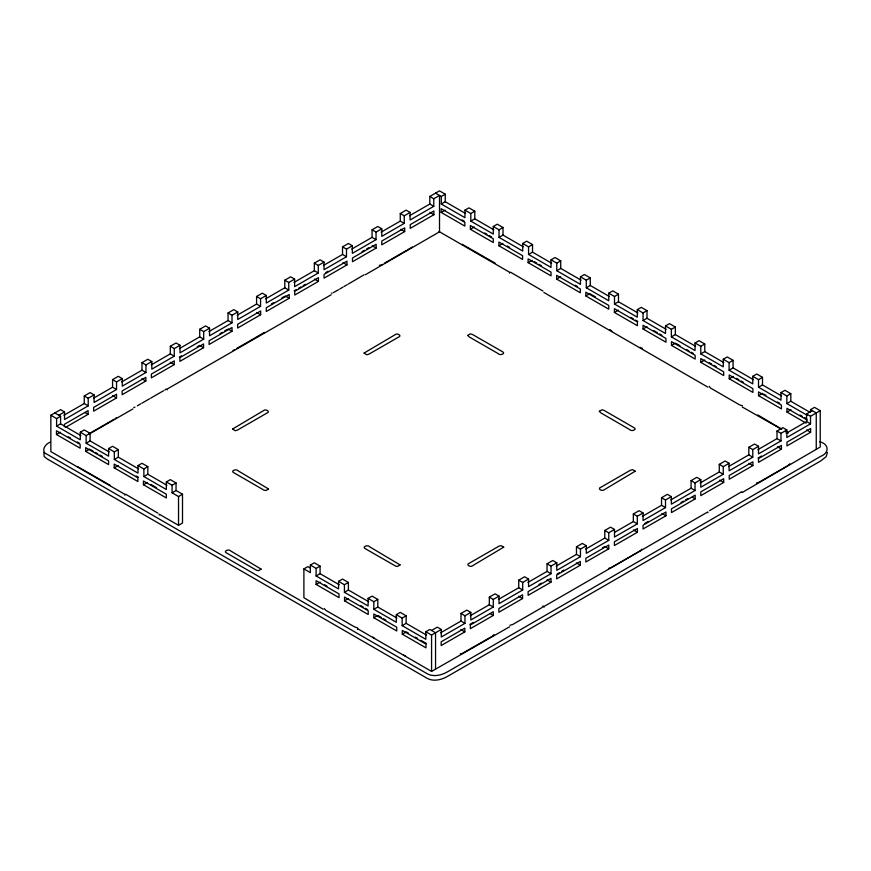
<?xml version="1.0" encoding="UTF-8"?>
<svg xmlns="http://www.w3.org/2000/svg" width="871" height="871" viewBox="0 0 871 871"><rect width="100%" height="100%" fill="white"/><g stroke="black" fill="none" stroke-linecap="round" stroke-linejoin="round"><path stroke-width="1.31" d="M741.744 491.723L709.615 510.613M43.975 452.452L44.116 456.502L47.317 458.995L427.171 678.313C433.584 681.873 441.641 679.816 447.64 676.321L820.841 460.857L826.144 456.676L827.406 452.463M166.154 389.01L164.804 390.012M116.54 417.753L115.429 418.526M264.392 332.384L249.106 341.323M364.122 274.768L348.269 284.077M412.255 246.983L411.558 247.495M50.159 442.25C45.052 443.829 40.164 451.886 47.317 454.412L427.171 673.719C433.584 677.279 441.641 675.232 447.64 671.737L820.841 456.273C829.66 452.855 829.05 443.872 819.557 441.728M324.328 608.557L325.765 610.288L354.747 626.978L357.643 627.871M323.435 265.47L342.532 254.452L342.532 246.863L346.495 249.15L346.495 256.738L324.034 269.705L324.034 262.117L318.296 265.437L318.296 272.993L294.616 286.668L294.616 279.101L288.758 282.487L288.758 290.076L266.297 303.043L266.297 295.454L262.323 293.168L256.586 296.478L256.586 304.033L237.173 315.258M256.586 296.478L260.56 298.764L260.56 306.331L249.269 312.874L237.75 319.494L237.75 311.938L233.787 309.641L228.05 312.95L228.05 320.55L232.013 322.836L232.013 315.248L228.05 312.95M338.536 289.705L333.234 292.71M339.668 289.052L343.054 287.092M344.099 286.483L347.224 284.675M384.536 263.151L390.045 259.961M391.177 259.308L406.289 250.554M407.421 249.901L411.166 247.734M700.186 482.98L719.272 471.962L719.272 464.374L723.246 466.66L723.246 474.26L700.785 487.227L700.785 479.627L695.047 482.948L695.047 490.504L671.367 504.178L671.367 496.622L665.509 499.998L665.509 507.586L643.048 520.553L643.048 512.965L639.074 510.678L633.337 513.988L633.337 521.555L615.046 532.116M633.337 513.988L637.311 516.285L637.311 523.841L626.009 530.395L614.501 537.015L614.501 529.448L610.527 527.151L604.79 530.472L604.79 538.06L608.764 540.347L608.764 532.758L604.79 530.472M124.934 495.24L124.934 494.38L50.856 451.614L50.856 415.249L60.567 409.653L64.53 411.939L64.53 419.506L88.221 405.832L88.221 398.265L84.247 395.978L84.247 403.545L88.221 405.832M84.247 395.978L90.105 392.592L94.079 394.89L94.079 402.478L116.54 389.511L116.54 381.923L112.566 379.625L112.566 387.214L116.54 389.511M112.566 379.625L118.304 376.316L122.278 378.602L122.278 386.169L145.958 372.494L145.958 364.938L141.984 362.641L141.984 370.208L145.958 372.494M141.984 362.641L147.841 359.255L151.815 361.552L151.815 369.141L174.276 356.174L174.276 348.585L170.302 346.288L170.302 353.876L174.276 356.174M170.302 346.288L176.04 342.978L180.014 345.275L180.014 352.831L203.694 339.157L203.694 331.601L199.72 329.303L199.72 336.87L203.694 339.157M199.72 329.303L205.589 325.917L209.552 328.215L209.552 335.803L232.013 322.836M265.699 298.807L284.784 287.789L284.784 280.19L290.642 276.815L294.616 279.101M294.028 282.422L314.333 270.707L314.333 263.14L320.071 259.83L324.034 262.117M342.532 246.863L348.389 243.477L352.352 245.774L352.352 253.33L376.043 239.656L376.043 232.1L372.069 229.802L372.069 237.369L351.764 249.084M372.069 229.802L377.807 226.493L381.781 228.779L381.781 236.379L404.242 223.412L404.242 215.812L410.099 212.437L410.099 219.993L433.78 206.329L433.78 198.762L429.806 196.465L429.806 204.032L409.512 215.747M381.171 232.132L400.268 221.114L400.268 213.526L406.126 210.14L410.099 212.437M429.806 196.465L439.517 190.858L445.255 194.179L445.255 201.734L465.55 213.46M58.803 415.249L64.53 411.939M88.221 398.265L94.079 394.89M116.54 381.923L122.278 378.602M145.958 364.938L151.815 361.552M174.276 348.585L180.014 345.275M203.694 331.601L209.552 328.215M232.013 315.248L237.75 311.938M260.56 298.764L266.297 295.454M346.495 249.15L352.352 245.774M376.043 232.1L381.781 228.779M433.78 198.762L439.517 195.452L439.517 231.806L365.439 274.692M50.856 415.249L56.593 418.57L60.567 416.273L60.567 423.839L80.861 435.554M435.544 193.155L441.281 196.465L445.255 194.179M63.942 415.26L84.247 403.545M93.48 398.243L112.566 387.214M121.69 381.923L141.984 370.208M151.216 364.905L170.302 353.876M179.426 348.585L199.72 336.87M208.953 331.568L228.05 320.55M56.593 418.57L56.593 426.126L60.567 423.839M441.281 196.465L441.281 204.032L445.255 201.734M179.306 357.121L181.56 355.814M197.347 346.702L199.601 345.395L203.574 347.692L203.574 343.947L179.894 357.622L179.894 361.367L203.574 347.692M220.025 333.604L222.323 332.287M224.609 330.958L226.896 329.641M256.586 312.493L260.658 314.725L260.658 310.991L237.652 324.273L237.652 328.019L260.658 314.725M271.491 303.892L273.777 302.575M281.801 297.947L284.088 296.619M294.148 290.805L296.412 289.51M298.666 288.203L300.92 286.907M303.173 285.601L305.427 284.294M325.798 272.547L328.084 271.219M362.042 251.61L364.296 250.315M366.549 249.008L368.803 247.712M65.543 427.378L88.091 414.356L88.091 410.622L64.41 424.297L64.41 426.79M116.54 397.938L93.633 411.166L93.633 407.421L116.54 394.204L116.54 397.938L112.566 395.652M145.838 381.03L122.158 394.694L122.158 390.959L145.838 377.285L145.838 381.03L141.864 378.733M174.276 364.601L151.369 377.829L151.369 374.095L174.276 360.866L174.276 364.601L170.302 362.314M232.013 331.274L209.105 344.491L209.105 340.757L232.013 327.529L232.013 331.274L228.05 328.977M289.205 298.252L266.297 311.48L266.297 307.735L289.205 294.507L289.205 298.252L285.231 295.955M318.427 281.387L294.736 295.051L294.736 291.317L318.427 277.642L318.427 281.387L314.453 279.09M346.941 264.915L324.034 278.143L324.034 274.398L346.941 261.169L346.941 264.915L342.978 262.617M376.163 248.05L352.483 261.725L352.483 257.979L376.163 244.305L376.163 248.05L372.189 245.753M404.688 231.577L381.781 244.805L381.781 241.06L404.688 227.843L404.688 231.577L400.714 229.291M433.9 214.712L410.219 228.387L410.219 224.642L433.9 210.967L433.9 214.712L429.926 212.415M56.473 434.52L80.154 448.195L80.154 444.45L56.473 430.775L56.473 434.52L60.447 432.223M441.162 212.415L464.842 226.09L464.842 222.355L441.162 208.681L441.162 212.415L445.135 210.129M56.593 426.126L80.274 439.801L80.274 432.234L84.247 429.947L90.105 433.333L90.105 440.922L109.202 451.94M441.281 204.032L464.962 217.706L464.962 210.14L468.936 207.853L474.793 211.228L474.793 218.817L493.89 229.846M80.274 432.234L86.131 435.62L90.105 433.333M464.962 210.14L470.819 213.526L474.793 211.228M89.365 433.965L132.871 408.956M86.131 435.62L86.131 443.208L90.105 440.922M470.819 213.526L470.819 221.114L474.793 218.817M85.685 451.385L108.592 464.613L108.592 460.868L85.685 447.64L85.685 451.385L89.659 449.088M470.373 229.291L493.28 242.508L493.28 238.774L470.373 225.545L470.373 229.291L474.347 226.993M86.131 443.208L108.592 456.175L108.592 448.587L112.566 446.3L118.304 449.61L118.304 457.177L138.598 468.892M470.819 221.114L493.28 234.081L493.28 226.493L497.254 224.195L502.992 227.516L502.992 235.072L523.286 246.798M108.592 448.587L114.33 451.897L118.304 449.61M493.28 226.493L499.018 229.802L502.992 227.516M114.33 451.897L114.33 459.463L118.304 457.177M499.018 229.802L499.018 237.369L502.992 235.072M114.21 467.858L137.89 481.521L137.89 477.787L114.21 464.112L114.21 467.858L118.184 465.56M498.898 245.753L522.578 259.427L522.578 255.682L498.898 242.018L498.898 245.753L502.872 243.466M114.33 459.463L138.01 473.138L138.01 465.571L141.984 463.285L147.841 466.66L147.841 474.26L166.938 485.278M499.018 237.369L522.698 251.044L522.698 243.477L526.672 241.18L532.529 244.566L532.529 252.155L551.626 263.184M138.01 465.571L143.878 468.957L147.841 466.66M522.698 243.477L528.566 246.863L532.529 244.566M143.878 468.957L143.878 476.546L147.841 474.26M528.566 246.863L528.566 254.452L532.529 252.155M143.421 484.722L166.339 497.951L166.339 494.205L143.421 480.977L143.421 484.722L147.395 482.425M528.12 262.617L551.027 275.846L551.027 272.111L528.12 258.883L528.12 262.617L532.083 260.331M143.878 476.546L166.339 489.513L166.339 481.924L170.302 479.627L176.04 482.948L176.04 490.504L172.077 492.801L172.077 485.234L176.04 482.948M528.566 254.452L551.027 267.419L551.027 259.83L554.99 257.533L560.728 260.843L560.728 268.41L581.033 280.124M551.027 259.83L556.765 263.14L560.728 260.843M556.765 263.14L556.765 270.707L560.728 268.41M172.077 492.801L178.533 496.535L182.507 494.238L182.507 523.036L178.533 525.322L159.241 514.184L159.219 515.033M556.634 279.09L580.326 292.765L580.326 289.02L556.634 275.345L556.634 279.09L560.608 276.793M556.765 270.707L580.445 284.371L580.445 276.815L584.419 274.517L590.277 277.903L590.277 285.492L609.362 296.51M580.445 276.815L586.303 280.19L590.277 277.903M586.303 280.19L586.303 287.789L590.277 285.492M585.856 295.955L608.764 309.183L608.764 305.438L585.856 292.221L585.856 295.955L588.829 294.235M586.303 287.789L608.764 300.756L608.764 293.168L612.738 290.87L618.475 294.18L618.475 301.747L637.888 312.961M608.764 293.168L614.501 296.478L618.475 294.18M666.108 329.271L647.011 318.253L647.011 310.664L641.274 307.354L637.311 309.641L637.311 317.207L614.501 304.033L618.475 301.747M614.403 312.439L637.409 325.721L637.409 321.987L614.403 308.693L614.403 312.439L618.366 310.141M637.311 309.641L643.048 312.95L647.011 310.664M643.048 312.95L643.048 320.55L647.011 318.253M643.048 328.977L665.956 342.205L665.956 338.46L643.048 325.231L643.048 328.977L647.011 326.679M643.048 320.55L665.509 333.517L665.509 325.917L669.472 323.631L675.341 327.017L675.341 334.573L695.635 346.299M665.509 325.917L671.367 329.303L675.341 327.017M671.367 329.303L671.367 336.87L675.341 334.573M671.487 345.395L695.167 359.07L695.167 355.324L671.487 341.661L671.487 345.395L675.461 343.109M323.217 609.254L303.892 597.702L303.892 568.905L307.866 566.618L310.022 567.859M303.892 568.905L310.359 572.639L310.359 565.072L314.333 562.786L320.071 566.096L320.071 573.684L339.157 584.713M671.367 336.87L695.047 350.545L695.047 342.978L699.021 340.681L704.759 344.001L704.759 351.59L723.845 362.608M310.359 565.072L316.097 568.393L320.071 566.096M695.047 342.978L700.785 346.288L704.759 344.001M316.097 568.393L316.097 575.981L320.071 573.684M700.785 346.288L700.785 353.876L704.759 351.59M316.097 584.408L339.004 597.637L339.004 593.891L316.097 580.674L316.097 584.408L320.071 582.122M700.785 362.314L723.692 375.543L723.692 371.797L700.785 358.569L700.785 362.314L704.759 360.017M316.097 575.981L338.558 588.948L338.558 581.36L342.532 579.063L348.389 582.449L348.389 590.005L368.683 601.73M700.785 353.876L723.246 366.843L723.246 359.255L727.22 356.968L733.077 360.344L733.077 367.91L753.371 379.636M338.558 581.36L344.415 584.735L348.389 582.449M723.246 359.255L729.103 362.641L733.077 360.344M344.415 584.735L344.415 592.302L348.389 590.005M729.103 362.641L729.103 370.208L733.077 367.91M344.535 600.827L368.215 614.501L368.215 610.767L344.535 597.092L344.535 600.827L348.509 598.54M729.223 378.733L752.903 392.407L752.903 388.662L729.223 374.987L729.223 378.733L733.197 376.435M344.415 592.302L368.095 605.976L368.095 598.41L372.069 596.123L377.807 599.433L377.807 607.022L396.893 618.04M729.103 370.208L752.784 383.871L752.784 376.316L756.757 374.018L762.495 377.328L762.495 384.928L781.581 395.946M368.095 598.41L373.833 601.719L377.807 599.433M752.784 376.316L758.521 379.625L762.495 377.328M373.833 601.719L373.833 609.319L377.807 607.022M758.521 379.625L758.521 387.214L762.495 384.928M373.833 617.746L396.74 630.974L396.74 627.229L373.833 614.001L373.833 617.746L377.807 615.449L381.237 617.441M758.521 395.652L781.429 408.869L781.429 405.135L758.521 391.906L758.521 395.652L762.495 393.354M373.833 609.319L396.294 622.286L396.294 614.686L400.268 612.4L406.126 615.786L406.126 623.342L426.42 635.068M758.521 387.214L780.982 400.181L780.982 392.592L784.956 390.306L790.814 393.681L790.814 401.248L809.986 412.321M396.294 614.686L402.152 618.072L406.126 615.786M780.982 392.592L786.84 395.978L790.814 393.681M402.152 618.072L402.152 625.639L406.126 623.342M786.84 395.978L786.84 403.545L790.814 401.248M402.271 634.164L425.963 647.839L425.963 644.094L402.271 630.43L402.271 634.164L406.245 631.878L408.499 633.173M807.265 420.051L786.97 408.325L786.97 412.07L790.933 409.773M402.152 625.639L425.832 639.314L425.832 631.747L429.806 629.45L435.544 632.771L435.544 669.124M810.52 412.168L810.52 409.653L814.494 407.356L820.232 410.666L820.232 447.019L742.19 492.507M431.57 630.473L437.307 627.164L441.281 629.45L441.281 637.017L464.962 623.342L464.962 615.786L460.988 613.489L460.988 621.056L464.962 623.342M460.988 613.489L466.856 610.103L470.819 612.4L470.819 619.989L493.28 607.022L493.28 599.433L489.317 597.136L489.317 604.724L493.28 607.022M489.317 597.136L495.055 593.826L499.018 596.123L499.018 603.679L522.698 590.005L522.698 582.449L518.735 580.151L518.735 587.718L522.698 590.005M518.735 580.151L524.592 576.765L528.566 579.063L528.566 586.651L551.027 573.684L551.027 566.096L547.053 563.798L547.053 571.398L551.027 573.684M547.053 563.798L552.791 560.489L556.765 562.786L556.765 570.342L580.445 556.678L580.445 549.111L576.471 546.814L576.471 554.381L580.445 556.678M576.471 546.814L582.329 543.439L586.303 545.725L586.303 553.314L608.764 540.347M642.439 516.318L661.535 505.3L661.535 497.711L667.393 494.325L671.367 496.622M670.779 499.932L691.073 488.217L691.073 480.65L696.811 477.341L700.785 479.627M719.272 464.374L725.129 460.988L729.103 463.285L729.103 470.841L752.784 457.177L752.784 449.61L748.81 447.313L748.81 454.88L728.515 466.595M748.81 447.313L754.547 444.003L758.521 446.3L758.521 453.889L780.982 440.922L780.982 433.333L786.84 429.947L786.84 437.514L810.52 423.839L810.52 416.273L820.232 410.666M757.922 449.654L777.008 438.625L777.008 431.036L782.877 427.65L786.84 429.947M786.252 433.268L806.557 421.542L806.557 413.986L812.295 410.666M425.832 631.747L431.57 635.057L441.281 629.45M464.962 615.786L470.819 612.4M493.28 599.433L499.018 596.123M522.698 582.449L528.566 579.063M551.027 566.096L556.765 562.786M580.445 549.111L586.303 545.725M608.764 532.758L614.501 529.448M637.311 516.285L643.048 512.965M723.246 466.66L729.103 463.285M752.784 449.61L758.521 446.3M440.693 632.771L460.988 621.056M470.22 615.753L489.317 604.724M498.43 599.433L518.735 587.718M527.957 582.416L547.053 571.398M556.177 566.096L576.471 554.381M585.704 549.078L604.79 538.06M469.839 624.398L473.28 622.417M539.029 584.452L541.327 583.135M557.179 573.978L559.432 572.672M561.686 571.376L563.94 570.07M602.503 547.815L604.79 546.487L608.764 548.784L608.764 545.039L585.856 558.267L585.856 562.013L608.764 548.784M644.801 523.395L648.242 521.402M681.046 502.458L683.3 501.163M685.564 499.856L687.818 498.56M757.988 458.037L761.428 456.056M464.842 631.878L441.162 645.542L441.162 641.807L464.842 628.133L464.842 631.878L460.868 629.581M493.28 615.449L470.373 628.677L470.373 624.943L493.28 611.714L493.28 615.449L490.308 613.728M522.578 598.54L498.898 612.215L498.898 608.47L522.578 594.795L522.578 598.54L518.615 596.243M551.027 582.122L528.12 595.339L528.12 591.605L551.027 578.377L551.027 582.122L547.053 579.825M580.326 565.203L556.634 578.877L556.634 575.132L580.326 561.457L580.326 565.203L576.352 562.906M637.409 532.246L614.403 545.529L614.403 541.784L637.409 528.501L637.409 532.246L633.435 529.949M665.956 515.763L643.048 528.991L643.048 525.246L665.956 512.017L665.956 515.763L661.982 513.465M695.167 498.898L671.487 512.573L671.487 508.827L695.167 495.153L695.167 498.898L692.195 497.178M723.692 482.425L700.785 495.653L700.785 491.908L723.692 478.691L723.692 482.425L719.718 480.139M752.903 465.56L729.223 479.235L729.223 475.49L752.903 461.815L752.903 465.56L748.94 463.263M781.429 449.088L758.521 462.316L758.521 458.582L781.429 445.353L781.429 449.088L777.465 446.801M810.651 432.223L786.97 445.898L786.97 442.152L810.651 428.488L810.651 432.223L806.677 429.936M357.502 629.515L357.502 628.644L431.57 671.41L509.622 626.782M236.923 348.335L248.061 341.922M89.071 433.704L114.221 419.223M137.313 405.842L140.71 403.883M141.875 403.219L149.583 398.776M150.639 398.178L163.596 390.709M709.244 386.321L710.42 387.987L739.751 404.961L742.451 405.701M234.288 349.848L232.993 350.48M382.26 264.468L380.921 265.111M134.951 407.149L133.731 407.574M461.946 653.62L492.594 636.059L494.009 634.556M380.507 265.252L379.364 265.35M461.554 653.74L460.4 653.675M332.014 293.135L331.426 293.189M756.442 483.046L759.044 482.218L787.907 465.604L789.812 463.808M608.535 568.458L611.66 567.359L640.446 550.701L641.862 549.187M495.207 263.194L462.087 244.25M110.247 485.376L77.377 466.508M405.636 656.015L403.545 655.144M542.949 291.023L510.471 272.188M642.406 348.444L640.033 347.355M157.934 513.161L125.674 494.249M509.96 625.269L512.66 624.529L541.98 607.566L543.166 605.889M810.52 409.653L816.258 412.963L816.258 449.316M806.557 413.986L810.52 416.273M786.84 403.545L807.145 415.26M462.044 219.895L464.297 221.19M484.657 232.949L486.943 234.266M489.241 235.595L491.527 236.912M507.379 246.068L509.633 247.364M534.38 261.648L536.667 262.977M538.964 264.294L541.25 265.622M575.274 285.263L577.527 286.559M589.83 293.669L595.557 296.967M631.018 317.447L633.293 318.764M635.58 320.082L637.855 321.399M653.892 330.653L657.322 332.635M659.619 333.963L661.906 335.281M676.582 343.751L679.968 345.711M686.74 349.619L688.994 350.915M691.247 352.222L693.501 353.517M709.332 362.663L711.629 363.991M713.915 365.308L716.212 366.637M736.583 378.395L738.837 379.691M741.09 380.997L743.344 382.304M763.638 394.019L765.936 395.336M777.389 401.956L779.676 403.273M799.959 414.988L802.213 416.284M804.466 417.59L806.72 418.886M429.806 204.032L433.78 206.329M806.557 421.542L810.52 423.839M786.97 412.07L806.132 423.132M439.071 231.544L509.622 272.275L509.622 273.135M780.993 428.957L742.19 406.975M785.696 431.668L788.048 433.029M400.268 213.526L404.242 215.812M777.008 431.036L780.982 433.333M400.268 221.114L404.242 223.412M777.008 438.625L780.982 440.922M372.069 237.369L376.043 239.656M748.81 454.88L752.784 457.177M342.532 254.452L346.495 256.738M719.272 471.962L723.246 474.26M314.333 263.14L318.296 265.437M691.073 480.65L695.047 482.948M314.333 270.707L318.296 272.993M691.073 488.217L695.047 490.504M284.784 280.19L288.758 282.487M661.535 497.711L665.509 499.998M284.784 287.789L288.758 290.076M661.535 505.3L665.509 507.586M256.586 304.033L260.56 306.331M633.337 521.555L637.311 523.841M85.118 412.636L88.091 414.356M54.829 412.963L60.567 416.273M166.339 481.924L172.077 485.234M176.04 490.504L182.507 494.238M68.341 436.785L70.595 438.08M77.356 441.989L79.609 443.295M90.802 449.752L93.099 451.08M95.385 452.397L97.672 453.726M99.969 455.043L102.255 456.371M136.224 475.98L138.478 477.275M150.835 484.407L156.562 487.716M324.643 584.768L326.941 586.085M360.91 605.704L363.163 607M365.428 608.306L367.682 609.602M383.534 618.758L385.82 620.087M415.271 637.082L417.525 638.389M420.911 640.337L426.55 643.593M781.777 429.218L757.835 414.966M785.718 431.504L787.994 432.822M611.834 331.111L609.94 329.608M374.552 638.454L372.951 637.049M707.905 387.149L543.907 292.471M707.905 512.736L707.796 511.941L544.005 606.499L543.907 607.425M614.501 296.478L614.501 304.033M431.57 635.057L431.57 671.41M331.154 294.768L167.265 388.989L167.156 389.903M178.533 496.535L178.533 525.322M364.078 353.071L366.68 354.78L368.847 354.192L398.265 337.284C402.881 335.814 396.74 332.428 394.781 334.91L364.078 353.071M503.699 547.162L472.986 565.475C471.037 567.957 464.907 564.571 469.513 563.102L498.92 546.193L501.086 545.605L503.699 547.162M232.59 429.022L235.192 430.731L237.326 430.165L266.548 413.29C271.447 411.831 265.285 408.303 263.216 410.818L232.59 429.022M635.199 471.211L604.561 489.567C602.492 492.082 596.33 488.555 601.219 487.096L630.452 470.22L632.586 469.654L635.199 471.211M268.497 488.947L265.96 490.547L263.967 490.123L234.049 472.866C229.672 471.059 236.564 468.304 238.164 470.852L268.497 488.947M599.302 411.297L600.729 412.81L629.613 429.534C631.214 432.081 638.105 429.327 633.729 427.519L603.81 410.263L602.003 409.795L599.39 411.221M261.082 569.09L258.556 570.69L256.553 570.265L226.743 553.074C222.377 551.278 229.258 548.523 230.859 551.06L261.082 569.09M400.05 564.876L397.524 566.466L395.488 566.019L365.526 548.817C361.117 546.934 368.248 544.255 369.805 546.901L400.05 564.876M467.76 335.379L469.131 336.881L497.972 353.484C499.529 356.13 506.661 353.452 502.24 351.568L472.278 334.366L470.253 333.92L467.76 335.379"/></g></svg>
